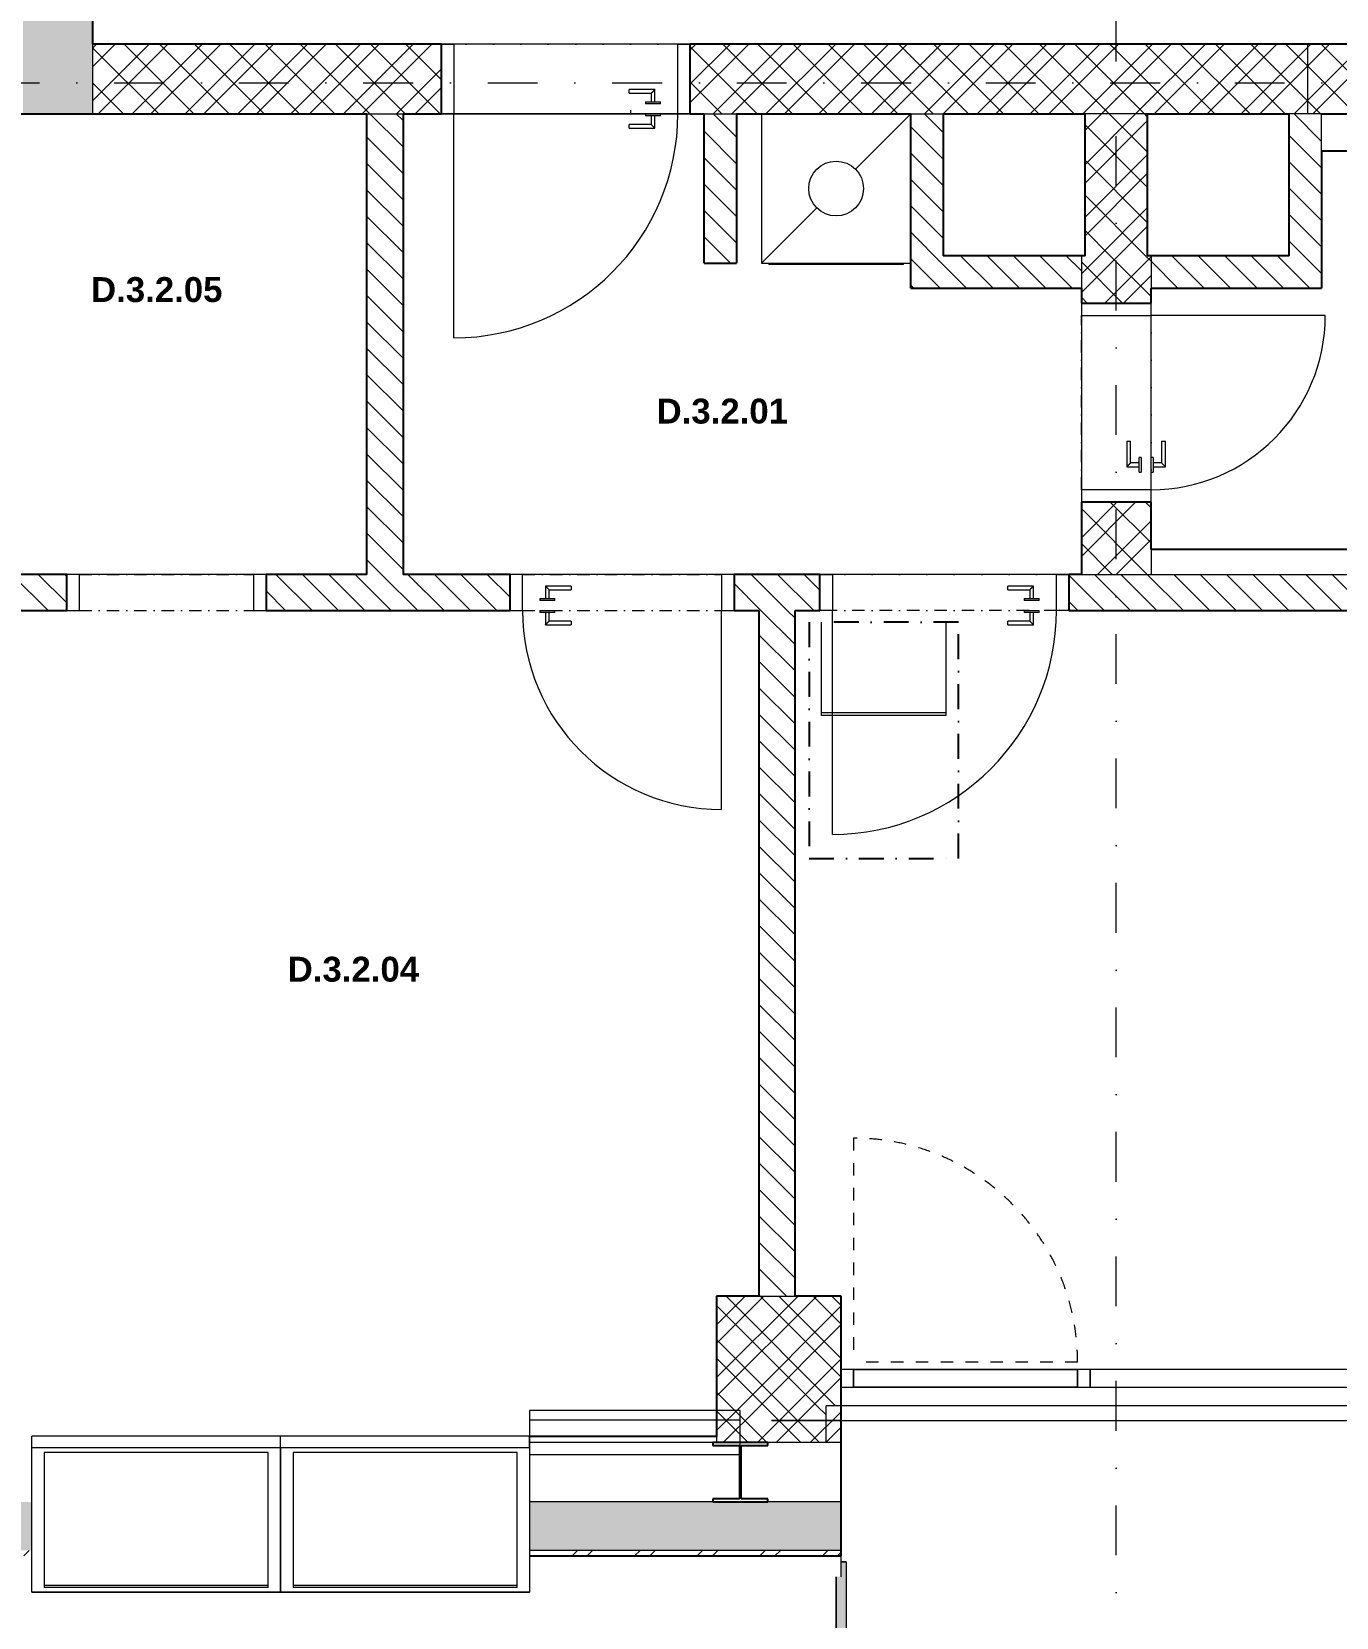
# Model space of a CAD drawing. Header units: millimetres. Extents: x -8379 to 24704, y 54514 to 72403.
# Drawn here: x 3892 to 9132, y 57865 to 64235 of the extents above; entities that cross this region are included whole.
import ezdxf

# ---------------------------------------------------------------- set-up
doc = ezdxf.new("R2010")
doc.units = ezdxf.units.MM
for name, pattern in [('HA_Dash_2mm-S1mm', [100, 50, -50]), ('HA_DashDot_10mm-S3mm', [500, 200, -150, 0, -150]), ('HA_DashDot_2_2mm-S0_6mm', [110, 50, -30, 0, -30]), ('HA_DashDot_4mm-S1mm', [200, 100, -50, 0, -50])]:
    doc.linetypes.add(name, pattern=pattern)
for name, color, linetype, lineweight in [('-UNDERLAY_A-CLNG-____-OTLN', 252, 'Continuous', 9), ('-UNDERLAY_A-FLOR-____-OTLN', 252, 'Continuous', 9), ('-UNDERLAY_A-FLOR-____-OVHD', 252, 'HA_DashDot_4mm-S1mm', 25), ('-UNDERLAY_A-GLAZ-____-OTLN', 252, 'Continuous', 5), ('-UNDERLAY_A-GLAZ-CWMG-OTLN', 252, 'Continuous', 5), ('-UNDERLAY_I-WALL-____-OTLN', 252, 'Continuous', 9), ('-UNDERLAY_S-BEAM-____-OTLN', 252, 'Continuous', 9), ('A-AREA-____-IDEN', 252, 'Continuous', 9), ('A-DOOR-____-MCUT', 252, 'HA_DashDot_2_2mm-S0_6mm', 9), ('A-DOOR-____-OTLN', 252, 'Continuous', 9), ('A-DOOR-FRAM-MCUT', 252, 'Continuous', 9), ('A-FLOR-____-OTLN', 252, 'Continuous', 9), ('A-FLOR-HRAL-OTLN', 252, 'Continuous', 9), ('A-GENM-____-OTLN', 252, 'Continuous', 9), ('A-GLAZ-____-OTLN', 252, 'Continuous', 5), ('A-GLAZ-CURT-MCUT', 252, 'Continuous', 5), ('A-GLAZ-CURT-OTLN', 252, 'Continuous', 5), ('A-GLAZ-CWMG-MCUT', 252, 'Continuous', 5), ('A-GLAZ-CWMG-OTLN', 252, 'Continuous', 5), ('A-ROOF-____-MCUT', 252, 'Continuous', 25), ('A-ROOF-____-OTLN', 252, 'Continuous', 9), ('A-ROOF-____-PATT', 252, 'Continuous', 25), ('A-WALL-____-MCUT', 252, 'Continuous', 9), ('A-WALL-____-PATT', 252, 'Continuous', 25), ('E-ELEC-FIXT-OTLN', 252, 'Continuous', 9), ('I-WALL-____-MCUT', 252, 'Continuous', 25), ('S-COLS-____-MCUT', 252, 'Continuous', 25), ('S-GRID-____-OTLN', 252, 'Continuous', 5)]:
    doc.layers.add(name, color=color, linetype=linetype, lineweight=lineweight)
doc.styles.add('Arial_B', font='arialbd.ttf', dxfattribs={"height": 100})
pattern_1 = [(135, (0, 0), (-53.03301, -53.03301), [])]
pattern_2 = [(45, (0, 0), (-106.066, 106.066), []), (45, (75, 0), (-106.066, 106.066), []), (315, (0, 0), (70.71068, 70.71068), [])]
pattern_3 = [(45, (0, 0), (-106.066, 106.066), []), (45, (75, 0), (-106.066, 106.066), []), (315, (0, 0), (106.066, 106.066), []), (315, (75, 0), (106.066, 106.066), [])]
pattern_4 = [(45, (0, 0), (-125.7236, 125.7236), []), (45, (0, 190.5), (-125.7236, 125.7236), [])]

# ---------------------------------------------------------------- blocks, each defined once
blk = doc.blocks.new('HA_WD_Roof_Generic _1_ - 600_600-V1-UDL_3NP-D')
at = {"layer": '-UNDERLAY_A-GLAZ-____-OTLN'}
for p, q in [((13673.2, 61487.7), (13673.2, 61862.9)), ((14173.2, 61862.9), (14173.2, 61487.7)), ((14173.2, 61498.1), (13673.2, 61498.1)), ((14173.2, 61487.7), (13673.2, 61487.7))]:
    blk.add_line(p, q, dxfattribs=at)
blk = doc.blocks.new('Obdélníková příčel - 50x70mm EXT-1479458-UDL_3NP-D')
at = {"layer": '-UNDERLAY_A-GLAZ-CWMG-OTLN'}
for p, q in [((-466.8, 58859.9), (-466.8, 58789.9)), ((433.2, 58859.9), (-466.8, 58859.9)), ((433.2, 58789.9), (433.2, 58859.9)), ((433.2, 58789.9), (-466.8, 58789.9))]:
    blk.add_line(p, q, dxfattribs=at)
blk = doc.blocks.new('HA_SFR_Wood_Rectangle - 100x150 JAKL-1507436-UDL_3NP-D')
at = {"layer": '-UNDERLAY_S-BEAM-____-OTLN'}
for p, q in [((5891.7, 58695.6), (5891.7, 58656.8)), ((6738.2, 58695.6), (5891.7, 58695.6)), ((6738.2, 58656.8), (6738.2, 58695.6)), ((5891.7, 58656.8), (5891.7, 58518.6)), ((6738.2, 58656.8), (5891.7, 58656.8)), ((6738.2, 58518.6), (6738.2, 58656.8)), ((5891.7, 58518.6), (6738.2, 58518.6))]:
    blk.add_line(p, q, dxfattribs=at)
blk = doc.blocks.new('HA_DR_Single_Swing_Solid - In_700x2100-1514681-UDL_3NP-D')
at = {"layer": 'A-DOOR-____-MCUT'}
for p, q in [((-350, 140), (350, 140)), ((-350, -140), (350, -140))]:
    blk.add_line(p, q, dxfattribs=at)
at = {"layer": 'A-DOOR-____-OTLN'}
for p, q in [((-257.5, -42.5), (-257.5, -92)), ((-155, -42.5), (-257.5, -42.5)), ((-242.5, -92), (-242.5, -57.5)), ((-242.5, -57.5), (-155, -57.5)), ((-155, -42.5), (-155, -57.5)), ((-280, -92), (-220, -92)), ((-280, -92), (-280, -100)), ((-220, -100), (-280, -100)), ((-220, -100), (-220, -92)), ((-280, -140), (-220, -140)), ((-280, -140), (-280, -148)), ((-220, -148), (-280, -148)), ((-257.5, -148), (-257.5, -197.5)), ((-242.5, -182.5), (-242.5, -148)), ((-155, -182.5), (-242.5, -182.5)), ((-220, -148), (-220, -140)), ((-155, -182.5), (-155, -197.5)), ((-257.5, -197.5), (-155, -197.5))]:
    blk.add_line(p, q, dxfattribs=at)
at = {"layer": 'A-DOOR-____-OTLN', "lineweight": 5}
blk.add_line((350, -840), (350, -140), dxfattribs=at)
blk.add_arc((350, -140), 700, 180, 270, dxfattribs=at)
at = {"layer": 'A-DOOR-____-OTLN'}
for points in [[(-242.5, -57.5), (-242.5, -57.5), (-242.6, -57.4), (-243.1, -56.9), (-243.5, -56.5), (-243.9, -56.1), (-244.4, -55.6), (-244.8, -55.2), (-245.4, -54.6), (-246.1, -53.9), (-246.7, -53.3), (-247.1, -52.9), (-247.6, -52.4), (-248.1, -51.9), (-248.5, -51.5), (-249, -51), (-249.5, -50.5), (-250, -50), (-250.5, -49.5), (-251, -49), (-251.5, -48.5), (-251.9, -48.1), (-252.4, -47.6), (-252.9, -47.1), (-253.3, -46.7), (-253.8, -46.2), (-254.2, -45.8), (-254.7, -45.3), (-255.2, -44.8), (-255.6, -44.4), (-256.1, -43.9), (-256.5, -43.5), (-256.9, -43.1), (-257.4, -42.6), (-257.5, -42.5), (-257.5, -42.5)], [(-257.5, -197.5), (-257.5, -197.5), (-257.4, -197.4), (-256.9, -196.9), (-256.5, -196.5), (-256.1, -196.1), (-255.6, -195.6), (-255.2, -195.2), (-254.6, -194.6), (-253.9, -193.9), (-253.3, -193.3), (-252.9, -192.9), (-252.4, -192.4), (-251.9, -191.9), (-251.5, -191.5), (-251, -191), (-250.5, -190.5), (-250, -190), (-249.5, -189.5), (-249, -189), (-248.5, -188.5), (-248.1, -188.1), (-247.6, -187.6), (-247.1, -187.1), (-246.7, -186.7), (-246.2, -186.2), (-245.8, -185.8), (-245.3, -185.3), (-244.8, -184.8), (-244.4, -184.4), (-243.9, -183.9), (-243.5, -183.5), (-243.1, -183.1), (-242.6, -182.6), (-242.5, -182.5), (-242.5, -182.5)]]:
    blk.add_open_spline(points, degree=3, knots=[0, 0, 0, 0, 0.083333, 0.125, 0.166667, 0.208333, 0.229167, 0.25, 0.291667, 0.333333, 0.354167, 0.375, 0.395833, 0.416667, 0.4375, 0.458333, 0.479167, 0.5, 0.520833, 0.541667, 0.5625, 0.583333, 0.604167, 0.625, 0.645833, 0.666667, 0.6875, 0.708333, 0.75, 0.770833, 0.791667, 0.833333, 0.875, 0.916667, 1, 1, 1, 1], dxfattribs=at)
at = {"layer": 'A-DOOR-FRAM-MCUT'}
for p, q in [((-350, 140), (-400, 140)), ((-400, 140), (-400, -140)), ((-350, -140), (-350, 140)), ((400, 140), (350, 140)), ((350, 140), (350, -140)), ((400, -140), (400, 140)), ((-400, -140), (-350, -140)), ((350, -140), (400, -140))]:
    blk.add_line(p, q, dxfattribs=at)
blk = doc.blocks.new('HA_DR_Single_Swing_Solid - In_900x2100-1520963-UDL_3NP-D')
at = {"layer": 'A-DOOR-____-MCUT'}
for p, q in [((-450, 72.5), (450, 72.5)), ((-450, -72.5), (450, -72.5))]:
    blk.add_line(p, q, dxfattribs=at)
at = {"layer": 'A-DOOR-____-OTLN', "lineweight": 5}
blk.add_line((450, 972.5), (450, 72.5), dxfattribs=at)
at = {"layer": 'A-DOOR-____-OTLN'}
for p, q in [((-357.5, 130), (-357.5, 80.5)), ((-255, 130), (-357.5, 130)), ((-255, 130), (-255, 115)), ((-380, 80.5), (-320, 80.5)), ((-380, 80.5), (-380, 72.5)), ((-320, 72.5), (-380, 72.5)), ((-342.5, 80.5), (-342.5, 115)), ((-342.5, 115), (-255, 115)), ((-320, 72.5), (-320, 80.5)), ((-380, 32.5), (-320, 32.5)), ((-380, 32.5), (-380, 24.5)), ((-320, 24.5), (-380, 24.5)), ((-357.5, 24.5), (-357.5, -25)), ((-342.5, -10), (-342.5, 24.5)), ((-320, 24.5), (-320, 32.5)), ((-357.5, -25), (-255, -25)), ((-255, -10), (-342.5, -10)), ((-255, -10), (-255, -25))]:
    blk.add_line(p, q, dxfattribs=at)
at = {"layer": 'A-DOOR-____-OTLN', "lineweight": 5}
blk.add_arc((450, 72.5), 900, 90, 180, dxfattribs=at)
at = {"layer": 'A-DOOR-____-OTLN'}
for points in [[(-342.5, 115), (-342.5, 115), (-342.6, 115.1), (-343.1, 115.6), (-343.5, 116), (-343.9, 116.4), (-344.4, 116.9), (-344.8, 117.3), (-345.4, 117.9), (-346.1, 118.6), (-346.7, 119.2), (-347.1, 119.6), (-347.6, 120.1), (-348.1, 120.6), (-348.5, 121), (-349, 121.5), (-349.5, 122), (-350, 122.5), (-350.5, 123), (-351, 123.5), (-351.5, 124), (-351.9, 124.4), (-352.4, 124.9), (-352.9, 125.4), (-353.3, 125.8), (-353.8, 126.3), (-354.2, 126.7), (-354.7, 127.2), (-355.2, 127.7), (-355.6, 128.1), (-356.1, 128.6), (-356.5, 129), (-356.9, 129.4), (-357.4, 129.9), (-357.5, 130), (-357.5, 130)], [(-357.5, -25), (-357.5, -25), (-357.4, -24.9), (-356.9, -24.4), (-356.5, -24), (-356.1, -23.6), (-355.6, -23.1), (-355.2, -22.7), (-354.6, -22.1), (-353.9, -21.4), (-353.3, -20.8), (-352.9, -20.4), (-352.4, -19.9), (-351.9, -19.4), (-351.5, -19), (-351, -18.5), (-350.5, -18), (-350, -17.5), (-349.5, -17), (-349, -16.5), (-348.5, -16), (-348.1, -15.6), (-347.6, -15.1), (-347.1, -14.6), (-346.7, -14.2), (-346.2, -13.7), (-345.8, -13.3), (-345.3, -12.8), (-344.8, -12.3), (-344.4, -11.9), (-343.9, -11.4), (-343.5, -11), (-343.1, -10.6), (-342.6, -10.1), (-342.5, -10), (-342.5, -10)]]:
    blk.add_open_spline(points, degree=3, knots=[0, 0, 0, 0, 0.083333, 0.125, 0.166667, 0.208333, 0.229167, 0.25, 0.291667, 0.333333, 0.354167, 0.375, 0.395833, 0.416667, 0.4375, 0.458333, 0.479167, 0.5, 0.520833, 0.541667, 0.5625, 0.583333, 0.604167, 0.625, 0.645833, 0.666667, 0.6875, 0.708333, 0.75, 0.770833, 0.791667, 0.833333, 0.875, 0.916667, 1, 1, 1, 1], dxfattribs=at)
at = {"layer": 'A-DOOR-FRAM-MCUT'}
for p, q in [((-500, -72.5), (-500, 72.5)), ((-500, 72.5), (-450, 72.5)), ((-450, 72.5), (-450, -72.5)), ((450, 72.5), (500, 72.5)), ((450, -72.5), (450, 72.5)), ((500, 72.5), (500, -72.5)), ((-450, -72.5), (-500, -72.5)), ((500, -72.5), (450, -72.5))]:
    blk.add_line(p, q, dxfattribs=at)
blk = doc.blocks.new('HA_DR_Single_Swing_Solid - In_800x2100-1516474-UDL_3NP-D')
at = {"layer": 'A-DOOR-____-MCUT'}
for p, q in [((-400, 72.5), (400, 72.5)), ((-400, -72.5), (400, -72.5))]:
    blk.add_line(p, q, dxfattribs=at)
at = {"layer": 'A-DOOR-____-OTLN'}
for p, q in [((-307.5, 25), (-307.5, -24.5)), ((-205, 25), (-307.5, 25)), ((-292.5, -24.5), (-292.5, 10)), ((-292.5, 10), (-205, 10)), ((-205, 25), (-205, 10)), ((-330, -24.5), (-270, -24.5)), ((-330, -24.5), (-330, -32.5)), ((-270, -32.5), (-330, -32.5)), ((-270, -32.5), (-270, -24.5)), ((-330, -72.5), (-270, -72.5)), ((-330, -72.5), (-330, -80.5)), ((-270, -80.5), (-330, -80.5)), ((-307.5, -80.5), (-307.5, -130)), ((-292.5, -115), (-292.5, -80.5)), ((-205, -115), (-292.5, -115)), ((-270, -80.5), (-270, -72.5)), ((-205, -115), (-205, -130)), ((-307.5, -130), (-205, -130))]:
    blk.add_line(p, q, dxfattribs=at)
at = {"layer": 'A-DOOR-____-OTLN', "lineweight": 5}
blk.add_line((400, -872.5), (400, -72.5), dxfattribs=at)
blk.add_arc((400, -72.5), 800, 180, 270, dxfattribs=at)
at = {"layer": 'A-DOOR-____-OTLN'}
for points in [[(-292.5, 10), (-292.5, 10), (-292.6, 10.1), (-293.1, 10.6), (-293.5, 11), (-293.9, 11.4), (-294.4, 11.9), (-294.8, 12.3), (-295.4, 12.9), (-296.1, 13.6), (-296.7, 14.2), (-297.1, 14.6), (-297.6, 15.1), (-298.1, 15.6), (-298.5, 16), (-299, 16.5), (-299.5, 17), (-300, 17.5), (-300.5, 18), (-301, 18.5), (-301.5, 19), (-301.9, 19.4), (-302.4, 19.9), (-302.9, 20.4), (-303.3, 20.8), (-303.8, 21.3), (-304.2, 21.7), (-304.7, 22.2), (-305.2, 22.7), (-305.6, 23.1), (-306.1, 23.6), (-306.5, 24), (-306.9, 24.4), (-307.4, 24.9), (-307.5, 25), (-307.5, 25)], [(-307.5, -130), (-307.5, -130), (-307.4, -129.9), (-306.9, -129.4), (-306.5, -129), (-306.1, -128.6), (-305.6, -128.1), (-305.2, -127.7), (-304.6, -127.1), (-303.9, -126.4), (-303.3, -125.8), (-302.9, -125.4), (-302.4, -124.9), (-301.9, -124.4), (-301.5, -124), (-301, -123.5), (-300.5, -123), (-300, -122.5), (-299.5, -122), (-299, -121.5), (-298.5, -121), (-298.1, -120.6), (-297.6, -120.1), (-297.1, -119.6), (-296.7, -119.2), (-296.2, -118.7), (-295.8, -118.3), (-295.3, -117.8), (-294.8, -117.3), (-294.4, -116.9), (-293.9, -116.4), (-293.5, -116), (-293.1, -115.6), (-292.6, -115.1), (-292.5, -115), (-292.5, -115)]]:
    blk.add_open_spline(points, degree=3, knots=[0, 0, 0, 0, 0.083333, 0.125, 0.166667, 0.208333, 0.229167, 0.25, 0.291667, 0.333333, 0.354167, 0.375, 0.395833, 0.416667, 0.4375, 0.458333, 0.479167, 0.5, 0.520833, 0.541667, 0.5625, 0.583333, 0.604167, 0.625, 0.645833, 0.666667, 0.6875, 0.708333, 0.75, 0.770833, 0.791667, 0.833333, 0.875, 0.916667, 1, 1, 1, 1], dxfattribs=at)
at = {"layer": 'A-DOOR-FRAM-MCUT'}
for p, q in [((-400, 72.5), (-450, 72.5)), ((-450, 72.5), (-450, -72.5)), ((-400, -72.5), (-400, 72.5)), ((450, 72.5), (400, 72.5)), ((400, 72.5), (400, -72.5)), ((450, -72.5), (450, 72.5)), ((-450, -72.5), (-400, -72.5)), ((400, -72.5), (450, -72.5))]:
    blk.add_line(p, q, dxfattribs=at)
blk = doc.blocks.new('HA_DR_Opening_wFrame_Rectangular - In_700x2100-1520960-UDL_3NP-D')
at = {"layer": 'A-DOOR-____-MCUT'}
for p, q in [((-350, 72.5), (350, 72.5)), ((-350, -72.5), (350, -72.5))]:
    blk.add_line(p, q, dxfattribs=at)
at = {"layer": 'A-DOOR-FRAM-MCUT'}
for p, q in [((-350, 72.5), (-400, 72.5)), ((-400, 72.5), (-400, -72.5)), ((-350, -72.5), (-350, 72.5)), ((400, 72.5), (350, 72.5)), ((350, 72.5), (350, -72.5)), ((400, -72.5), (400, 72.5)), ((-400, -72.5), (-350, -72.5)), ((350, -72.5), (400, -72.5))]:
    blk.add_line(p, q, dxfattribs=at)
blk = doc.blocks.new('HA_GM_Shaft_Rectangle - Default-1609719-UDL_3NP-D')
at = {"layer": 'A-GENM-____-OTLN'}
for p, q in [((0, -570), (0, 0)), ((0, 0), (570, 0)), ((570, 0), (570, -570)), ((570, -570), (0, -570))]:
    blk.add_line(p, q, dxfattribs=at)
blk = doc.blocks.new('HA_GM_Shaft_Rectangle - Default-1609740-UDL_3NP-D')
at = {"layer": 'A-GENM-____-OTLN'}
for p, q in [((0, 570), (0, 0)), ((570, 570), (0, 570)), ((570, 0), (570, 570)), ((0, 0), (570, 0))]:
    blk.add_line(p, q, dxfattribs=at)
blk = doc.blocks.new('R_bathroom_washing_machine - 600x600x900-1417143-UDL_3NP-D')
at = {"layer": 'E-ELEC-FIXT-OTLN'}
for p, q in [((77.5, 596.6), (77.5, -3.4)), ((455.3, 374.4), (677.5, 596.6)), ((77.5, -3.4), (299.7, 218.9)), ((77.5, -3.4), (677.5, -3.4)), ((107.5, -3.4), (107.5, -8.4)), ((647.5, -8.4), (107.5, -8.4)), ((647.5, -8.4), (647.5, -3.4))]:
    blk.add_line(p, q, dxfattribs=at)
blk.add_circle((377.5, 296.6), 110, dxfattribs=at)
blk = doc.blocks.new('HA_WD_Roof_Generic _1_ - 1000x1500-1423050-UDL_3NP-D')
at = {"layer": 'A-GLAZ-____-OTLN'}
for p, q in [((-3896, 58529.5), (-3896, 58575.6)), ((-2896, 58575.6), (-3896, 58575.6)), ((-2896, 58529.5), (-2896, 58575.6)), ((-3896, 57948.2), (-3896, 58529.5)), ((-3896, 58529.5), (-2896, 58529.5)), ((-2946, 58510.1), (-3846, 58510.1)), ((-3846, 58510.1), (-3846, 57967.6)), ((-2946, 57967.6), (-2946, 58510.1)), ((-2896, 58529.5), (-2896, 57948.2)), ((-3846, 57976.8), (-2946, 57976.8)), ((-2946, 57967.6), (-3846, 57967.6)), ((-3896, 57948.2), (-2896, 57948.2))]:
    blk.add_line(p, q, dxfattribs=at)
blk = doc.blocks.new('Top Rail Type - Top Rail_Internal_-1448904-UDL_3NP-D')
at = {"layer": 'A-FLOR-HRAL-OTLN'}
for points in [[(7123.2, 56464.9), (7163.2, 56504.9), (7163.2, 58087.2), (7143.2, 58087.2), (7143.2, 58027.6), (7123.2, 58027.6)], [(9363.2, 56464.9), (9363.2, 58027.6), (9343.2, 58027.6), (9343.2, 58087.2), (9323.2, 58087.2), (9323.2, 56504.9)], [(7123.2, 56464.9), (9363.2, 56464.9), (9323.2, 56504.9), (7163.2, 56504.9)]]:
    blk.add_hatch(color=256, dxfattribs=at).paths.add_polyline_path(points)
for p, q in [((7143.2, 58087.2), (7163.2, 58087.2)), ((7163.2, 58087.2), (7163.2, 56504.9)), ((9323.2, 58087.2), (9343.2, 58087.2)), ((9323.2, 56504.9), (9323.2, 58087.2)), ((7123.2, 56464.9), (7123.2, 58027.6)), ((9363.2, 58027.6), (9363.2, 56464.9)), ((7163.2, 56504.9), (9323.2, 56504.9)), ((9363.2, 56464.9), (7123.2, 56464.9))]:
    blk.add_line(p, q, dxfattribs=at)
blk = doc.blocks.new('Top Rail Type - Top Rail_Internal_-V8-UDL_3NP-D')
at = {"layer": 'A-FLOR-HRAL-OTLN'}
for p, q in [((7163.2, 58087.2), (7143.2, 58087.2)), ((7163.2, 58087.2), (7163.2, 56504.9)), ((9323.2, 58087.2), (9343.2, 58087.2)), ((9323.2, 56504.9), (9323.2, 58087.2)), ((7123.2, 58027.6), (7123.2, 56464.9)), ((9363.2, 56464.9), (9363.2, 58027.6)), ((7163.2, 56504.9), (9323.2, 56504.9)), ((7123.2, 56464.9), (9363.2, 56464.9))]:
    blk.add_line(p, q, dxfattribs=at)
blk = doc.blocks.new('Systémový panel - Sklo-1479462-UDL_3NP-D')
at = {"layer": 'A-GLAZ-CURT-MCUT'}
for p, q in [((575, 70), (-575, 70)), ((-575, 70), (-575, 0)), ((575, 0), (575, 70)), ((-575, 0), (575, 0))]:
    blk.add_line(p, q, dxfattribs=at)
blk = doc.blocks.new('Obdélníková příčel - 50x70mm EXT-1479396-UDL_3NP-D')
at = {"layer": 'A-GLAZ-CWMG-MCUT'}
for p, q in [((-50, 0), (0, 0)), ((-50, -70), (-50, 0)), ((0, 0), (0, -70)), ((0, -70), (-50, -70))]:
    blk.add_line(p, q, dxfattribs=at)
blk = doc.blocks.new('ABMV_CW_Single_Swing_Generic - Ex_Glass_SKLOPNE-1529247-UDL_3NP-D')
at = {"layer": 'A-DOOR-____-OTLN', "linetype": 'HA_Dash_2mm-S1mm', "lineweight": 5}
for p in [(-450, -30), (450, -930)]:
    blk.add_line(p, (450, -30), dxfattribs=at)
blk.add_arc((450, -30), 900, 180, 270, dxfattribs=at)
blk = doc.blocks.new('Obdélníková příčel - 50x70mm EXT-1479461-UDL_3NP-D')
at = {"layer": 'A-GLAZ-CWMG-OTLN'}
for p, q in [((-466.8, 58859.9), (433.2, 58859.9)), ((-466.8, 58789.9), (433.2, 58789.9))]:
    blk.add_line(p, q, dxfattribs=at)
blk = doc.blocks.new('Obdélníková příčel - 50x70mm EXT-1479394-UDL_3NP-D')
at = {"layer": 'A-GLAZ-CWMG-MCUT'}
for p, q in [((-25, 0), (25, 0)), ((-25, -70), (-25, 0)), ((25, 0), (25, -70)), ((25, -70), (-25, -70))]:
    blk.add_line(p, q, dxfattribs=at)
blk = doc.blocks.new('HA_DR_Single_Swing_Solid - In_900x2100-1513856-UDL_3NP-D')
at = {"layer": 'A-DOOR-____-MCUT'}
for p, q in [((-450, 140), (450, 140)), ((-450, -140), (450, -140))]:
    blk.add_line(p, q, dxfattribs=at)
at = {"layer": 'A-DOOR-____-OTLN', "lineweight": 5}
blk.add_line((450, 1040), (450, 140), dxfattribs=at)
at = {"layer": 'A-DOOR-____-OTLN'}
for p, q in [((-357.5, 197.5), (-357.5, 148)), ((-255, 197.5), (-357.5, 197.5)), ((-255, 197.5), (-255, 182.5)), ((-380, 148), (-320, 148)), ((-380, 148), (-380, 140)), ((-320, 140), (-380, 140)), ((-342.5, 148), (-342.5, 182.5)), ((-342.5, 182.5), (-255, 182.5)), ((-320, 140), (-320, 148)), ((-380, 100), (-320, 100)), ((-380, 100), (-380, 92)), ((-320, 92), (-380, 92)), ((-357.5, 92), (-357.5, 42.5)), ((-342.5, 57.5), (-342.5, 92)), ((-320, 92), (-320, 100)), ((-357.5, 42.5), (-255, 42.5)), ((-255, 57.5), (-342.5, 57.5)), ((-255, 57.5), (-255, 42.5))]:
    blk.add_line(p, q, dxfattribs=at)
at = {"layer": 'A-DOOR-____-OTLN', "lineweight": 5}
blk.add_arc((450, 140), 900, 90, 180, dxfattribs=at)
at = {"layer": 'A-DOOR-____-OTLN'}
for points in [[(-342.5, 182.5), (-342.5, 182.5), (-342.6, 182.6), (-343.1, 183.1), (-343.5, 183.5), (-343.9, 183.9), (-344.4, 184.4), (-344.8, 184.8), (-345.4, 185.4), (-346.1, 186.1), (-346.7, 186.7), (-347.1, 187.1), (-347.6, 187.6), (-348.1, 188.1), (-348.5, 188.5), (-349, 189), (-349.5, 189.5), (-350, 190), (-350.5, 190.5), (-351, 191), (-351.5, 191.5), (-351.9, 191.9), (-352.4, 192.4), (-352.9, 192.9), (-353.3, 193.3), (-353.8, 193.8), (-354.2, 194.2), (-354.7, 194.7), (-355.2, 195.2), (-355.6, 195.6), (-356.1, 196.1), (-356.5, 196.5), (-356.9, 196.9), (-357.4, 197.4), (-357.5, 197.5), (-357.5, 197.5)], [(-357.5, 42.5), (-357.5, 42.5), (-357.4, 42.6), (-356.9, 43.1), (-356.5, 43.5), (-356.1, 43.9), (-355.6, 44.4), (-355.2, 44.8), (-354.6, 45.4), (-353.9, 46.1), (-353.3, 46.7), (-352.9, 47.1), (-352.4, 47.6), (-351.9, 48.1), (-351.5, 48.5), (-351, 49), (-350.5, 49.5), (-350, 50), (-349.5, 50.5), (-349, 51), (-348.5, 51.5), (-348.1, 51.9), (-347.6, 52.4), (-347.1, 52.9), (-346.7, 53.3), (-346.2, 53.8), (-345.8, 54.2), (-345.3, 54.7), (-344.8, 55.2), (-344.4, 55.6), (-343.9, 56.1), (-343.5, 56.5), (-343.1, 56.9), (-342.6, 57.4), (-342.5, 57.5), (-342.5, 57.5)]]:
    blk.add_open_spline(points, degree=3, knots=[0, 0, 0, 0, 0.083333, 0.125, 0.166667, 0.208333, 0.229167, 0.25, 0.291667, 0.333333, 0.354167, 0.375, 0.395833, 0.416667, 0.4375, 0.458333, 0.479167, 0.5, 0.520833, 0.541667, 0.5625, 0.583333, 0.604167, 0.625, 0.645833, 0.666667, 0.6875, 0.708333, 0.75, 0.770833, 0.791667, 0.833333, 0.875, 0.916667, 1, 1, 1, 1], dxfattribs=at)
at = {"layer": 'A-DOOR-FRAM-MCUT'}
for p, q in [((-500, -140), (-500, 140)), ((-500, 140), (-450, 140)), ((-450, 140), (-450, -140)), ((450, 140), (500, 140)), ((450, -140), (450, 140)), ((500, 140), (500, -140)), ((-450, -140), (-500, -140)), ((500, -140), (450, -140))]:
    blk.add_line(p, q, dxfattribs=at)

msp = doc.modelspace()

# ---------------------------------------------------------------- hatches: boundary and pattern name
at = {"layer": 'A-ROOF-____-PATT', "lineweight": 5}
h = msp.add_hatch(dxfattribs=at)
h.set_pattern_fill('FP_3', color=256, style=0, pattern_type=2)
h.set_pattern_definition([(0, (0, 0), (58.594, 33.829), [39.062, -78.125]), (120, (0, 0), (-58.593773, 33.829393), [39.063, -78.125]), (60, (0, 0), (0.000227, 67.658393), [0, -78.125, 39.063, 0])])
h.paths.add_polyline_path([(-5484.8, 58133.4), (-3896, 58133.4), (-3896, 58328.6), (-5832.7, 58328.6), (-5832.7, 58133.4)])
h.paths.add_polyline_path([(-2896, 58133.4), (-516.8, 58133.4), (-516.8, 58328.6), (-2896, 58328.6)])
h.paths.add_polyline_path([(1683.2, 58133.4), (3891.7, 58133.4), (3891.7, 58328.6), (1683.2, 58328.6)])
h.paths.add_polyline_path([(5891.7, 58133.4), (7143.2, 58133.4), (7143.2, 58328.6), (5891.7, 58328.6)])
h.paths.add_polyline_path([(9343.2, 58133.4), (11276.4, 58133.4), (11276.4, 58328.6), (9343.2, 58328.6)])
h.paths.add_polyline_path([(19245.8, 58133.4), (19245.8, 58328.6), (16998.2, 58328.6), (16998.2, 58133.4), (18087.7, 58133.4)])
h.paths.add_polyline_path([(13125, 58133.4), (14798.2, 58133.4), (14798.2, 58328.6), (12276.4, 58328.6), (12276.4, 58133.4)])
h.paths.add_polyline_path([(20245.8, 58133.4), (22297.3, 58133.4), (22297.3, 58328.6), (20245.8, 58328.6)])
h = msp.add_hatch(dxfattribs=at)
h.set_pattern_fill('FP_2', color=256, style=0, pattern_type=2)
h.set_pattern_definition(pattern_4)
h.paths.add_polyline_path([(-522.2, 58111.7), (-516.8, 58111.7), (-516.8, 58133.4), (-2896, 58133.4), (-2896, 58111.7), (-1142.5, 58111.7)])
h.paths.add_polyline_path([(-5832.7, 58111.7), (-3896, 58111.7), (-3896, 58133.4), (-5832.7, 58133.4)])
h.paths.add_polyline_path([(1683.2, 58111.7), (3891.7, 58111.7), (3891.7, 58133.4), (1683.2, 58133.4)])
h.paths.add_polyline_path([(9343.2, 58111.7), (11276.4, 58111.7), (11276.4, 58133.4), (9343.2, 58133.4)])
h.paths.add_polyline_path([(7143.2, 58111.7), (7143.2, 58133.4), (5891.7, 58133.4), (5891.7, 58111.7), (6921.8, 58111.7)])
h.paths.add_polyline_path([(12276.4, 58111.7), (14798.2, 58111.7), (14798.2, 58133.4), (12276.4, 58133.4)])
h.paths.add_polyline_path([(19245.8, 58111.7), (19245.8, 58133.4), (16998.2, 58133.4), (16998.2, 58111.7), (18087.7, 58111.7)])
h.paths.add_polyline_path([(22297.3, 58111.7), (22297.3, 58133.4), (20245.8, 58133.4), (20245.8, 58111.7), (21809.6, 58111.7)])
at = {"layer": 'A-WALL-____-PATT'}
h = msp.add_hatch(color=256, dxfattribs=at)
h.paths.add_polyline_path([(4137.3, 63904.9), (4137.3, 64284.9), (3857.3, 64284.9), (3857.3, 63904.9)])
h.paths.add_polyline_path([(3975.2, 65284.9), (4137.3, 65284.9), (4137.3, 68749.9), (3857.3, 68749.9), (3857.3, 65284.9)])
at = {"layer": 'A-WALL-____-PATT', "lineweight": 5}
h = msp.add_hatch(dxfattribs=at)
h.set_pattern_fill('FP_1', color=256, style=0, pattern_type=2)
h.set_pattern_definition(pattern_2)
h.paths.add_polyline_path([(7423.2, 63904.9), (12218.2, 63904.9), (12218.2, 64184.9), (6537.3, 64184.9), (6537.3, 63904.9), (7387, 63904.9)])
h.paths.add_polyline_path([(4440.5, 63904.9), (5537.3, 63904.9), (5537.3, 64184.9), (4137.3, 64184.9), (4137.3, 63904.9)])
h = msp.add_hatch(dxfattribs=at)
h.set_pattern_fill('FP_5', color=256, style=0, pattern_type=2)
h.set_pattern_definition(pattern_1)
h.paths.add_polyline_path([(5383.2, 62054.9), (5383.2, 63904.9), (5238.2, 63904.9), (5238.2, 62054.9)])
h = msp.add_hatch(dxfattribs=at)
h.set_pattern_fill('FP_5', color=256, style=0, pattern_type=2)
h.set_pattern_definition(pattern_1)
h.paths.add_polyline_path([(6723.2, 63304.9), (6723.2, 63904.9), (6593.2, 63904.9), (6593.2, 63304.9)])
h = msp.add_hatch(dxfattribs=at)
h.set_pattern_fill('FP_5', color=256, style=0, pattern_type=2)
h.set_pattern_definition(pattern_1)
h.paths.add_polyline_path([(7553.2, 63204.9), (7553.2, 63904.9), (7423.2, 63904.9), (7423.2, 63204.9), (7542.1, 63204.9)])
h = msp.add_hatch(dxfattribs=at)
h.set_pattern_fill('FP_1', color=256, style=0, pattern_type=2)
h.set_pattern_definition(pattern_2)
h.paths.add_polyline_path([(8123.2, 63334.9), (8373.2, 63334.9), (8373.2, 63904.9), (8123.2, 63904.9), (8123.2, 63458.5)])
h = msp.add_hatch(dxfattribs=at)
h.set_pattern_fill('FP_5', color=256, style=0, pattern_type=2)
h.set_pattern_definition(pattern_1)
h.paths.add_polyline_path([(8943.2, 63334.9), (9073.2, 63334.9), (9073.2, 63904.9), (8943.2, 63904.9), (8943.2, 63458.5)])
h = msp.add_hatch(dxfattribs=at)
h.set_pattern_fill('FP_5', color=256, style=0, pattern_type=2)
h.set_pattern_definition(pattern_1)
h.paths.add_polyline_path([(7553.2, 63204.9), (8108.2, 63204.9), (8108.2, 63334.9), (7553.2, 63334.9)])
h = msp.add_hatch(dxfattribs=at)
h.set_pattern_fill('FP_1', color=256, style=0, pattern_type=2)
h.set_pattern_definition(pattern_2)
h.paths.add_polyline_path([(8388.2, 62054.9), (8388.2, 62344.9), (8108.2, 62344.9), (8108.2, 62054.9), (8162.4, 62054.9)])
h.paths.add_polyline_path([(8162.4, 63144.9), (8388.2, 63144.9), (8388.2, 63334.9), (8108.2, 63334.9), (8108.2, 63144.9)])
h = msp.add_hatch(dxfattribs=at)
h.set_pattern_fill('FP_5', color=256, style=0, pattern_type=2)
h.set_pattern_definition(pattern_1)
h.paths.add_polyline_path([(9073.2, 63204.9), (9073.2, 63334.9), (8388.2, 63334.9), (8388.2, 63204.9)])
h = msp.add_hatch(dxfattribs=at)
h.set_pattern_fill('FP_5', color=256, style=0, pattern_type=2)
h.set_pattern_definition(pattern_1)
h.paths.add_polyline_path([(3333.2, 61909.9), (4033.2, 61909.9), (4033.2, 62054.9), (3333.2, 62054.9)])
h.paths.add_polyline_path([(4833.2, 61909.9), (5813.2, 61909.9), (5813.2, 62054.9), (4833.2, 62054.9)])
h.paths.add_polyline_path([(10643.7, 61909.9), (10798.2, 61909.9), (10798.2, 62054.9), (8058.2, 62054.9), (8058.2, 61909.9), (8162.4, 61909.9)])
h.paths.add_polyline_path([(6921.8, 61909.9), (7058.2, 61909.9), (7058.2, 62054.9), (6713.2, 62054.9), (6713.2, 61909.9), (6813.2, 61909.9)])
h = msp.add_hatch(dxfattribs=at)
h.set_pattern_fill('FP_5', color=256, style=0, pattern_type=2)
h.set_pattern_definition(pattern_1)
h.paths.add_polyline_path([(6921.8, 59154.9), (6958.2, 59154.9), (6958.2, 61909.9), (6813.2, 61909.9), (6813.2, 59154.9)])
h = msp.add_hatch(dxfattribs=at)
h.set_pattern_fill('FP_4', color=256, style=0, pattern_type=2)
h.set_pattern_definition(pattern_3)
h.paths.add_polyline_path([(9403.1, 58714.9), (9403.2, 58714.9), (9403.1, 59154.9), (9343.2, 59154.9), (9343.2, 58714.9)])
h.paths.add_polyline_path([(6921.8, 58714.9), (7143.2, 58714.9), (7143.2, 59154.9), (6643.2, 59154.9), (6643.2, 58714.9)])
h = msp.add_hatch(dxfattribs=at)
h.set_pattern_fill('FP_4', color=256, style=0, pattern_type=2)
h.set_pattern_definition(pattern_3)
h.paths.add_polyline_path([(6643.2, 58567.3), (7083.2, 58567.3), (7083.2, 58714.9), (6643.2, 58714.9), (6643.2, 58591.7)])
h = msp.add_hatch(dxfattribs=at)
h.set_pattern_fill('FP_2', color=256, style=0, pattern_type=2)
h.set_pattern_definition(pattern_4)
h.paths.add_polyline_path([(7143.2, 58567.3), (7143.2, 58714.9), (7083.2, 58714.9), (7083.2, 58567.3)])

# ---------------------------------------------------------------- linework, layer by layer
at = {"layer": '-UNDERLAY_A-CLNG-____-OTLN'}
for p, q in [((6537.3, 64184.9), (5537.3, 64184.9)), ((5537.3, 63904.9), (6537.3, 63904.9)), ((8108.2, 63144.9), (8108.2, 62344.9)), ((8388.2, 62344.9), (8388.2, 63144.9)), ((4833.2, 62054.9), (4033.2, 62054.9)), ((8058.2, 62054.9), (5813.2, 62054.9))]:
    msp.add_line(p, q, dxfattribs=at)
at = {"layer": '-UNDERLAY_A-FLOR-____-OTLN'}
for p, q in [((9016.6, 64184.9), (9016.6, 63904.9)), ((6298.2, 63904.9), (6298.2, 63919.9)), ((8373.2, 63904.9), (8123.2, 63904.9))]:
    msp.add_line(p, q, dxfattribs=at)
at = {"layer": '-UNDERLAY_A-FLOR-____-OVHD'}
for p, q in [((7614.5, 61862.9), (7014.5, 61862.9)), ((7014.5, 61862.9), (7014.5, 60913.6)), ((7614.5, 60913.6), (7614.5, 61862.9)), ((7014.5, 60913.6), (7614.5, 60913.6))]:
    msp.add_line(p, q, dxfattribs=at)
at = {"layer": '-UNDERLAY_I-WALL-____-OTLN'}
for p, q in [((5238.2, 63904.9), (5383.2, 63904.9)), ((9343.2, 58714.9), (7143.2, 58714.9)), ((6863.2, 58656), (6863.2, 58654.9)), ((7143.2, 58656), (6863.2, 58656)), ((6863.2, 58654.9), (9343.2, 58654.9))]:
    msp.add_line(p, q, dxfattribs=at)
at = {"layer": 'A-FLOR-____-OTLN'}
msp.add_line((5587.3, 63906.2), (6487.3, 63906.1), dxfattribs=at)
at = {"layer": 'A-ROOF-____-MCUT'}
for p, q in [((6643.2, 58591.7), (5891.7, 58591.7)), ((7143.2, 58111.7), (7143.2, 58567.3)), ((5891.7, 58111.7), (7143.2, 58111.7))]:
    msp.add_line(p, q, dxfattribs=at)
at = {"layer": 'A-ROOF-____-MCUT', "lineweight": 9}
for p, q in [((7143.2, 58567.3), (5891.7, 58567.3)), ((7143.2, 58328.6), (5891.7, 58328.6)), ((7143.2, 58133.4), (5891.7, 58133.4))]:
    msp.add_line(p, q, dxfattribs=at)
at = {"layer": 'A-ROOF-____-OTLN'}
for p, q in [((3891.7, 57965.3), (3891.7, 58111.7)), ((5891.7, 58111.7), (5891.7, 57965.3)), ((7143.2, 58027.6), (7143.2, 58111.7)), ((5891.7, 57965.3), (3891.7, 57965.3))]:
    msp.add_line(p, q, dxfattribs=at)
at = {"layer": 'A-WALL-____-MCUT'}
for p, q in [((4137.3, 63904.9), (4137.3, 64184.9)), ((6593.2, 63904.9), (6723.2, 63904.9)), ((7423.2, 63904.9), (7553.2, 63904.9)), ((9073.2, 63904.9), (8943.2, 63904.9)), ((9073.2, 63754.9), (9073.2, 63904.9)), ((8108.2, 63334.9), (8108.2, 63204.9)), ((8388.2, 63334.9), (8388.2, 63204.9)), ((8388.2, 62154.9), (8388.2, 62054.9)), ((8108.2, 62054.9), (10653.2, 62054.9)), ((6813.2, 59154.9), (6958.2, 59154.9)), ((7083.2, 58567.3), (7083.2, 58714.9)), ((7143.2, 58714.9), (7083.2, 58714.9)), ((6643.2, 58591.7), (6643.2, 58567.3))]:
    msp.add_line(p, q, dxfattribs=at)
at = {"layer": 'A-WALL-____-MCUT', "lineweight": 25}
for p, q in [((6813.2, 59154.9), (6643.2, 59154.9)), ((6643.2, 59154.9), (6643.2, 58591.7)), ((7143.2, 59154.9), (6958.2, 59154.9)), ((7143.2, 58714.9), (7143.2, 59154.9)), ((7143.2, 58567.3), (7143.2, 58591.7))]:
    msp.add_line(p, q, dxfattribs=at)
at = {"layer": 'I-WALL-____-MCUT'}
for p, q in [((4137.3, 64184.9), (4137.3, 64284.9)), ((5537.3, 64184.9), (4137.3, 64184.9)), ((5537.3, 63904.9), (5537.3, 64184.9)), ((6537.3, 63904.9), (6537.3, 64184.9)), ((12218.2, 64184.9), (6537.3, 64184.9)), ((3333.2, 63904.9), (5238.2, 63904.9)), ((5238.2, 62054.9), (5238.2, 63904.9)), ((5383.2, 63904.9), (5383.2, 62054.9)), ((5383.2, 63904.9), (5537.3, 63904.9)), ((6537.3, 63904.9), (6593.2, 63904.9)), ((6593.2, 63304.9), (6593.2, 63904.9)), ((6723.2, 63904.9), (6723.2, 63304.9)), ((6723.2, 63904.9), (7423.2, 63904.9)), ((7423.2, 63204.9), (7423.2, 63904.9)), ((7553.2, 63904.9), (7553.2, 63334.9)), ((7553.2, 63904.9), (8123.2, 63904.9)), ((8123.2, 63334.9), (8123.2, 63904.9)), ((8373.2, 63904.9), (8373.2, 63334.9)), ((8373.2, 63904.9), (8943.2, 63904.9)), ((8943.2, 63334.9), (8943.2, 63904.9)), ((9073.2, 63904.9), (10653.2, 63904.9)), ((9073.2, 63904.9), (10653.2, 63904.9)), ((9073.2, 63754.9), (9073.2, 63204.9)), ((9953.2, 63754.9), (9073.2, 63754.9)), ((8123.2, 63334.9), (7553.2, 63334.9)), ((8943.2, 63334.9), (8373.2, 63334.9)), ((6593.2, 63304.9), (6723.2, 63304.9)), ((7423.2, 63204.9), (8108.2, 63204.9)), ((8108.2, 63204.9), (8108.2, 63144.9)), ((8388.2, 63144.9), (8388.2, 63204.9)), ((8388.2, 63204.9), (9073.2, 63204.9)), ((8108.2, 63144.9), (8388.2, 63144.9)), ((8388.2, 62344.9), (8108.2, 62344.9)), ((8108.2, 62344.9), (8108.2, 62054.9)), ((8388.2, 62154.9), (8388.2, 62344.9)), ((10653.2, 62154.9), (8388.2, 62154.9)), ((4033.2, 62054.9), (3333.2, 62054.9)), ((4033.2, 61909.9), (4033.2, 62054.9)), ((5238.2, 62054.9), (4833.2, 62054.9)), ((4833.2, 62054.9), (4833.2, 61909.9)), ((5813.2, 62054.9), (5383.2, 62054.9)), ((5813.2, 61909.9), (5813.2, 62054.9)), ((7058.2, 62054.9), (6713.2, 62054.9)), ((6713.2, 62054.9), (6713.2, 61909.9)), ((7058.2, 61909.9), (7058.2, 62054.9)), ((8108.2, 62054.9), (8058.2, 62054.9)), ((8058.2, 62054.9), (8058.2, 61909.9)), ((3333.2, 61909.9), (4033.2, 61909.9)), ((4833.2, 61909.9), (5813.2, 61909.9)), ((6713.2, 61909.9), (6813.2, 61909.9)), ((6813.2, 61909.9), (6813.2, 59154.9)), ((6958.2, 61909.9), (7058.2, 61909.9)), ((6958.2, 59154.9), (6958.2, 61909.9)), ((8058.2, 61909.9), (10798.2, 61909.9)), ((7143.2, 58591.7), (7143.2, 58714.9))]:
    msp.add_line(p, q, dxfattribs=at)
at = {"layer": 'S-COLS-____-MCUT'}
for p, q in [((6848.2, 58567.3), (6628.2, 58567.3)), ((6628.2, 58567.3), (6628.2, 58555.3)), ((6628.2, 58555.3), (6735, 58555.3)), ((6735, 58555.3), (6735, 58340.6)), ((6741.5, 58340.6), (6741.5, 58555.3)), ((6741.5, 58555.3), (6848.2, 58555.3)), ((6848.2, 58555.3), (6848.2, 58567.3)), ((6628.2, 58340.6), (6628.2, 58328.6)), ((6735, 58340.6), (6628.2, 58340.6)), ((6628.2, 58328.6), (6848.2, 58328.6)), ((6848.2, 58340.6), (6741.5, 58340.6)), ((6848.2, 58328.6), (6848.2, 58340.6))]:
    msp.add_line(p, q, dxfattribs=at)
at = {"layer": 'S-GRID-____-OTLN', "linetype": 'HA_DashDot_10mm-S3mm', "lineweight": 9}
for p, q in [((8248.2, 56114.1), (8248.2, 70803)), ((-6778.8, 64029.9), (23103.6, 64029.9))]:
    msp.add_line(p, q, dxfattribs=at)

# ---------------------------------------------------------------- block references
at = {"layer": '-UNDERLAY_A-GLAZ-____-OTLN'}
msp.add_blockref('HA_WD_Roof_Generic _1_ - 600_600-V1-UDL_3NP-D', (-6608.7, 0), dxfattribs=at)
at = {"layer": '-UNDERLAY_A-GLAZ-CWMG-OTLN'}
msp.add_blockref('Obdélníková příčel - 50x70mm EXT-1479458-UDL_3NP-D', (7660, 0), dxfattribs=at)
at = {"layer": '-UNDERLAY_S-BEAM-____-OTLN'}
msp.add_blockref('HA_SFR_Wood_Rectangle - 100x150 JAKL-1507436-UDL_3NP-D', (0, 0), dxfattribs=at)
at = {"layer": 'A-DOOR-____-OTLN'}
for name, p, rotation in [('HA_DR_Single_Swing_Solid - In_900x2100-1513856-UDL_3NP-D', (6037.3, 64044.9), 180), ('HA_DR_Single_Swing_Solid - In_700x2100-1514681-UDL_3NP-D', (8248.2, 62744.9), 90.00000000000001), ('HA_DR_Single_Swing_Solid - In_900x2100-1520963-UDL_3NP-D', (7558.2, 61982.4), 180), ('ABMV_CW_Single_Swing_Generic - Ex_Glass_SKLOPNE-1529247-UDL_3NP-D', (7643.2, 58859.9), 180)]:
    msp.add_blockref(name, p, dxfattribs=dict(at, rotation=rotation))
for name, p in [('HA_DR_Opening_wFrame_Rectangular - In_700x2100-1520960-UDL_3NP-D', (4433.2, 61982.4)), ('HA_DR_Single_Swing_Solid - In_800x2100-1516474-UDL_3NP-D', (6263.2, 61982.4))]:
    msp.add_blockref(name, p, dxfattribs=at)
at = {"layer": 'A-FLOR-HRAL-OTLN'}
for name in ['Top Rail Type - Top Rail_Internal_-1448904-UDL_3NP-D', 'Top Rail Type - Top Rail_Internal_-V8-UDL_3NP-D']:
    msp.add_blockref(name, (0, 0), dxfattribs=at)
at = {"layer": 'A-GENM-____-OTLN', "lineweight": 5}
msp.add_blockref('HA_GM_Shaft_Rectangle - Default-1609719-UDL_3NP-D', (7553.2, 63904.9), dxfattribs=at)
at = {"layer": 'A-GENM-____-OTLN', "lineweight": 5, "rotation": 180}
msp.add_blockref('HA_GM_Shaft_Rectangle - Default-1609740-UDL_3NP-D', (8943.2, 63904.9), dxfattribs=at)
at = {"layer": 'A-GLAZ-____-OTLN'}
for p in [(7787.7, 17.1), (8787.7, 17.1)]:
    msp.add_blockref('HA_WD_Roof_Generic _1_ - 1000x1500-1423050-UDL_3NP-D', p, dxfattribs=at)
at = {"layer": 'A-GLAZ-CURT-OTLN', "rotation": 180}
msp.add_blockref('Systémový panel - Sklo-1479462-UDL_3NP-D', (8718.2, 58859.9), dxfattribs=at)
at = {"layer": 'A-GLAZ-CWMG-OTLN', "extrusion": (0, 0, -1)}
for name, p in [('Obdélníková příčel - 50x70mm EXT-1479396-UDL_3NP-D', (-7143.2, 58859.9)), ('Obdélníková příčel - 50x70mm EXT-1479394-UDL_3NP-D', (-8118.2, 58859.9))]:
    msp.add_blockref(name, p, dxfattribs=at)
at = {"layer": 'A-GLAZ-CWMG-OTLN'}
msp.add_blockref('Obdélníková příčel - 50x70mm EXT-1479461-UDL_3NP-D', (7660, 0), dxfattribs=at)
at = {"layer": 'E-ELEC-FIXT-OTLN'}
msp.add_blockref('R_bathroom_washing_machine - 600x600x900-1417143-UDL_3NP-D', (6745.7, 63308.3), dxfattribs=at)

# ---------------------------------------------------------------- texts
at = {"layer": 'A-AREA-____-IDEN', "lineweight": 5, "char_height": 100, "width": 653.375, "attachment_point": 1, "style": 'Arial_B'}
for s, insert in [('D.3.2.05', (4130, 63249)), ('D.3.2.01', (6401.8, 62760.8)), ('D.3.2.04', (4919.9, 60518.6))]:
    msp.add_mtext(s, dxfattribs=dict(at, insert=insert))

doc.saveas('drawing.dxf')
